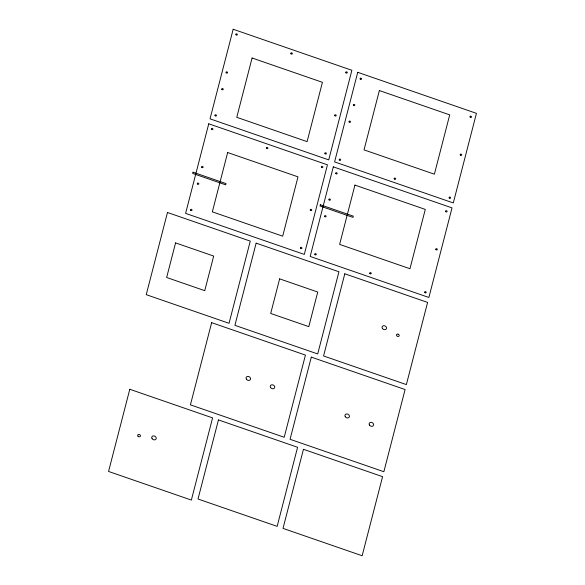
<?xml version="1.0" encoding="UTF-8"?>
<svg xmlns="http://www.w3.org/2000/svg" width="585" height="585" viewBox="0 0 585 585"><rect width="100%" height="100%" fill="white"/><g stroke="black" fill="none" stroke-linecap="round" stroke-linejoin="round"><path stroke-width="0.88" d="M167.471 212.494L146.243 294.672L229.042 323.3L250.27 241.122L167.471 212.494M129.79 389.274L108.554 471.452L191.361 500.073L212.589 417.895L129.79 389.274M193.05 172.202L192.728 173.438L225.7 184.838L226.022 183.602L193.05 172.202M175.58 242.892L166.645 277.495L204.75 290.665L213.686 256.069L175.58 242.892M208.75 123.786L185.606 213.379L304.31 254.416L327.454 164.824L208.75 123.786M233.174 29.25L210.03 118.843L328.733 159.88L351.877 70.288L233.174 29.25M227.66 152.531L212.34 211.85L282.679 236.172L298.006 176.853L227.66 152.531M252.084 58.003L236.764 117.314L307.103 141.636L322.43 82.317L252.084 58.003M211.646 322.664L190.417 404.849L284.208 437.266L305.436 355.088L211.646 322.664M256.135 243.148L234.907 325.326L317.706 353.947L338.934 271.769L256.135 243.148M218.446 419.92L198.015 499.012L277.151 526.368L297.582 447.276L218.446 419.92M279.637 278.862L270.694 313.465L308.8 326.635L317.735 292.039L279.637 278.862M320.331 204.757L320.01 205.993L352.982 217.393L353.303 216.157L320.331 204.757M333.318 166.849L310.167 256.442L428.878 297.472L452.022 207.88L333.318 166.849M357.735 72.313L334.591 161.906L453.295 202.936L476.446 113.344L357.735 72.313M354.941 185.094L339.622 244.406L409.961 268.727L425.288 209.408L354.941 185.094M379.365 90.558L364.038 149.877L434.384 174.191L449.711 114.872L379.365 90.558M311.3 357.121L290.072 439.298L383.862 471.715L405.091 389.537L311.3 357.121M344.799 273.795L323.571 355.972L406.37 384.594L427.598 302.416L344.799 273.795M303.447 449.302L283.016 528.394L362.152 555.75L382.583 476.658L303.447 449.302M382.393 328.448A2.34 1.894 28.1 0 0 386.29 328.945A2.34 1.894 28.1 0 0 384.243 325.721A2.34 1.894 28.1 0 0 382.393 328.448M398.122 334.189A1.419 1.148 28.1 0 0 396.506 334.825A1.419 1.148 28.1 0 0 397.566 336.39A1.419 1.148 28.1 0 0 399.189 335.753A1.419 1.148 28.1 0 0 398.122 334.189M369.449 425.061A2.34 1.894 28.1 0 0 373.347 425.566A2.34 1.894 28.1 0 0 371.292 422.341A2.34 1.894 28.1 0 0 369.449 425.061M345.267 416.703A2.34 1.894 28.1 0 0 349.165 417.2A2.34 1.894 28.1 0 0 347.11 413.983A2.34 1.894 28.1 0 0 345.267 416.703M270.592 387.526A2.34 1.894 28.1 0 0 274.489 388.023A2.34 1.894 28.1 0 0 272.442 384.798A2.34 1.894 28.1 0 0 270.592 387.526M246.409 379.168A2.34 1.894 28.1 0 0 250.307 379.665A2.34 1.894 28.1 0 0 248.259 376.44A2.34 1.894 28.1 0 0 246.409 379.168M152.071 438.626A2.34 1.894 28.1 0 0 155.968 439.123A2.34 1.894 28.1 0 0 153.913 435.905A2.34 1.894 28.1 0 0 152.071 438.626M137.98 436.147A1.419 1.148 28.1 0 0 140.327 436.293A1.419 1.148 28.1 0 0 138.938 434.399A1.419 1.148 28.1 0 0 137.98 436.147M335.797 173.555A0.782 0.629 28.1 0 0 337.099 173.723A0.782 0.629 28.1 0 0 336.412 172.648A0.782 0.629 28.1 0 0 335.797 173.555M329.011 199.814A0.782 0.629 28.1 0 0 330.313 199.982A0.782 0.629 28.1 0 0 329.626 198.907A0.782 0.629 28.1 0 0 329.011 199.814M324.704 216.501A0.782 0.629 28.1 0 0 325.999 216.669A0.782 0.629 28.1 0 0 325.318 215.594A0.782 0.629 28.1 0 0 324.704 216.501M314.884 254.497A0.782 0.629 28.1 0 0 316.185 254.665A0.782 0.629 28.1 0 0 315.505 253.59A0.782 0.629 28.1 0 0 314.884 254.497M369.844 273.495A0.782 0.629 28.1 0 0 371.139 273.663A0.782 0.629 28.1 0 0 370.459 272.588A0.782 0.629 28.1 0 0 369.844 273.495M424.798 292.493A0.782 0.629 28.1 0 0 426.099 292.661A0.782 0.629 28.1 0 0 425.412 291.586A0.782 0.629 28.1 0 0 424.798 292.493M435.891 249.554A0.782 0.629 28.1 0 0 437.192 249.722A0.782 0.629 28.1 0 0 436.505 248.647A0.782 0.629 28.1 0 0 435.891 249.554M445.711 211.551A0.782 0.629 28.1 0 0 447.006 211.719A0.782 0.629 28.1 0 0 446.326 210.644A0.782 0.629 28.1 0 0 445.711 211.551M470.128 117.015A0.782 0.629 28.1 0 0 471.43 117.183A0.782 0.629 28.1 0 0 470.749 116.108A0.782 0.629 28.1 0 0 470.128 117.015M460.315 155.018A0.782 0.629 28.1 0 0 461.616 155.186A0.782 0.629 28.1 0 0 460.929 154.111A0.782 0.629 28.1 0 0 460.315 155.018M449.221 197.957A0.782 0.629 28.1 0 0 450.516 198.125A0.782 0.629 28.1 0 0 449.836 197.05A0.782 0.629 28.1 0 0 449.221 197.957M394.268 178.959A0.782 0.629 28.1 0 0 395.562 179.127A0.782 0.629 28.1 0 0 394.882 178.052A0.782 0.629 28.1 0 0 394.268 178.959M360.221 79.019A0.782 0.629 28.1 0 0 361.515 79.187A0.782 0.629 28.1 0 0 360.835 78.112A0.782 0.629 28.1 0 0 360.221 79.019M353.435 105.285A0.782 0.629 28.1 0 0 354.737 105.446A0.782 0.629 28.1 0 0 354.049 104.371A0.782 0.629 28.1 0 0 353.435 105.285M349.128 121.965A0.782 0.629 28.1 0 0 350.422 122.133A0.782 0.629 28.1 0 0 349.742 121.058A0.782 0.629 28.1 0 0 349.128 121.965M339.307 159.961A0.782 0.629 28.1 0 0 340.609 160.129A0.782 0.629 28.1 0 0 339.922 159.054A0.782 0.629 28.1 0 0 339.307 159.961M211.551 129.263A0.782 0.629 28.1 0 0 212.845 129.424A0.782 0.629 28.1 0 0 212.165 128.349A0.782 0.629 28.1 0 0 211.551 129.263M201.73 167.259A0.782 0.629 28.1 0 0 203.032 167.427A0.782 0.629 28.1 0 0 202.352 166.352A0.782 0.629 28.1 0 0 201.73 167.259M197.423 183.946A0.782 0.629 28.1 0 0 198.724 184.107A0.782 0.629 28.1 0 0 198.037 183.032A0.782 0.629 28.1 0 0 197.423 183.946M190.637 210.205A0.782 0.629 28.1 0 0 191.939 210.366A0.782 0.629 28.1 0 0 191.251 209.291A0.782 0.629 28.1 0 0 190.637 210.205M300.551 248.201A0.782 0.629 28.1 0 0 301.853 248.362A0.782 0.629 28.1 0 0 301.165 247.287A0.782 0.629 28.1 0 0 300.551 248.201M310.364 210.198A0.782 0.629 28.1 0 0 311.666 210.366A0.782 0.629 28.1 0 0 310.986 209.291A0.782 0.629 28.1 0 0 310.364 210.198M321.465 167.259A0.782 0.629 28.1 0 0 322.759 167.42A0.782 0.629 28.1 0 0 322.079 166.345A0.782 0.629 28.1 0 0 321.465 167.259M235.974 34.727A0.782 0.629 28.1 0 0 237.269 34.888A0.782 0.629 28.1 0 0 236.589 33.813A0.782 0.629 28.1 0 0 235.974 34.727M226.154 72.723A0.782 0.629 28.1 0 0 227.455 72.891A0.782 0.629 28.1 0 0 226.768 71.816A0.782 0.629 28.1 0 0 226.154 72.723M221.847 89.41A0.782 0.629 28.1 0 0 223.141 89.571A0.782 0.629 28.1 0 0 222.461 88.496A0.782 0.629 28.1 0 0 221.847 89.41M215.061 115.669A0.782 0.629 28.1 0 0 216.362 115.83A0.782 0.629 28.1 0 0 215.675 114.762A0.782 0.629 28.1 0 0 215.061 115.669M334.788 115.662A0.782 0.629 28.1 0 0 336.09 115.83A0.782 0.629 28.1 0 0 335.402 114.755A0.782 0.629 28.1 0 0 334.788 115.662M345.881 72.723A0.782 0.629 28.1 0 0 347.183 72.884A0.782 0.629 28.1 0 0 346.503 71.809A0.782 0.629 28.1 0 0 345.881 72.723M290.928 53.725A0.782 0.629 28.1 0 0 292.229 53.886A0.782 0.629 28.1 0 0 291.542 52.811A0.782 0.629 28.1 0 0 290.928 53.725M324.975 153.665A0.782 0.629 28.1 0 0 326.269 153.826A0.782 0.629 28.1 0 0 325.589 152.751A0.782 0.629 28.1 0 0 324.975 153.665M266.504 148.261A0.782 0.629 28.1 0 0 267.806 148.422A0.782 0.629 28.1 0 0 267.118 147.347A0.782 0.629 28.1 0 0 266.504 148.261"/></g></svg>
